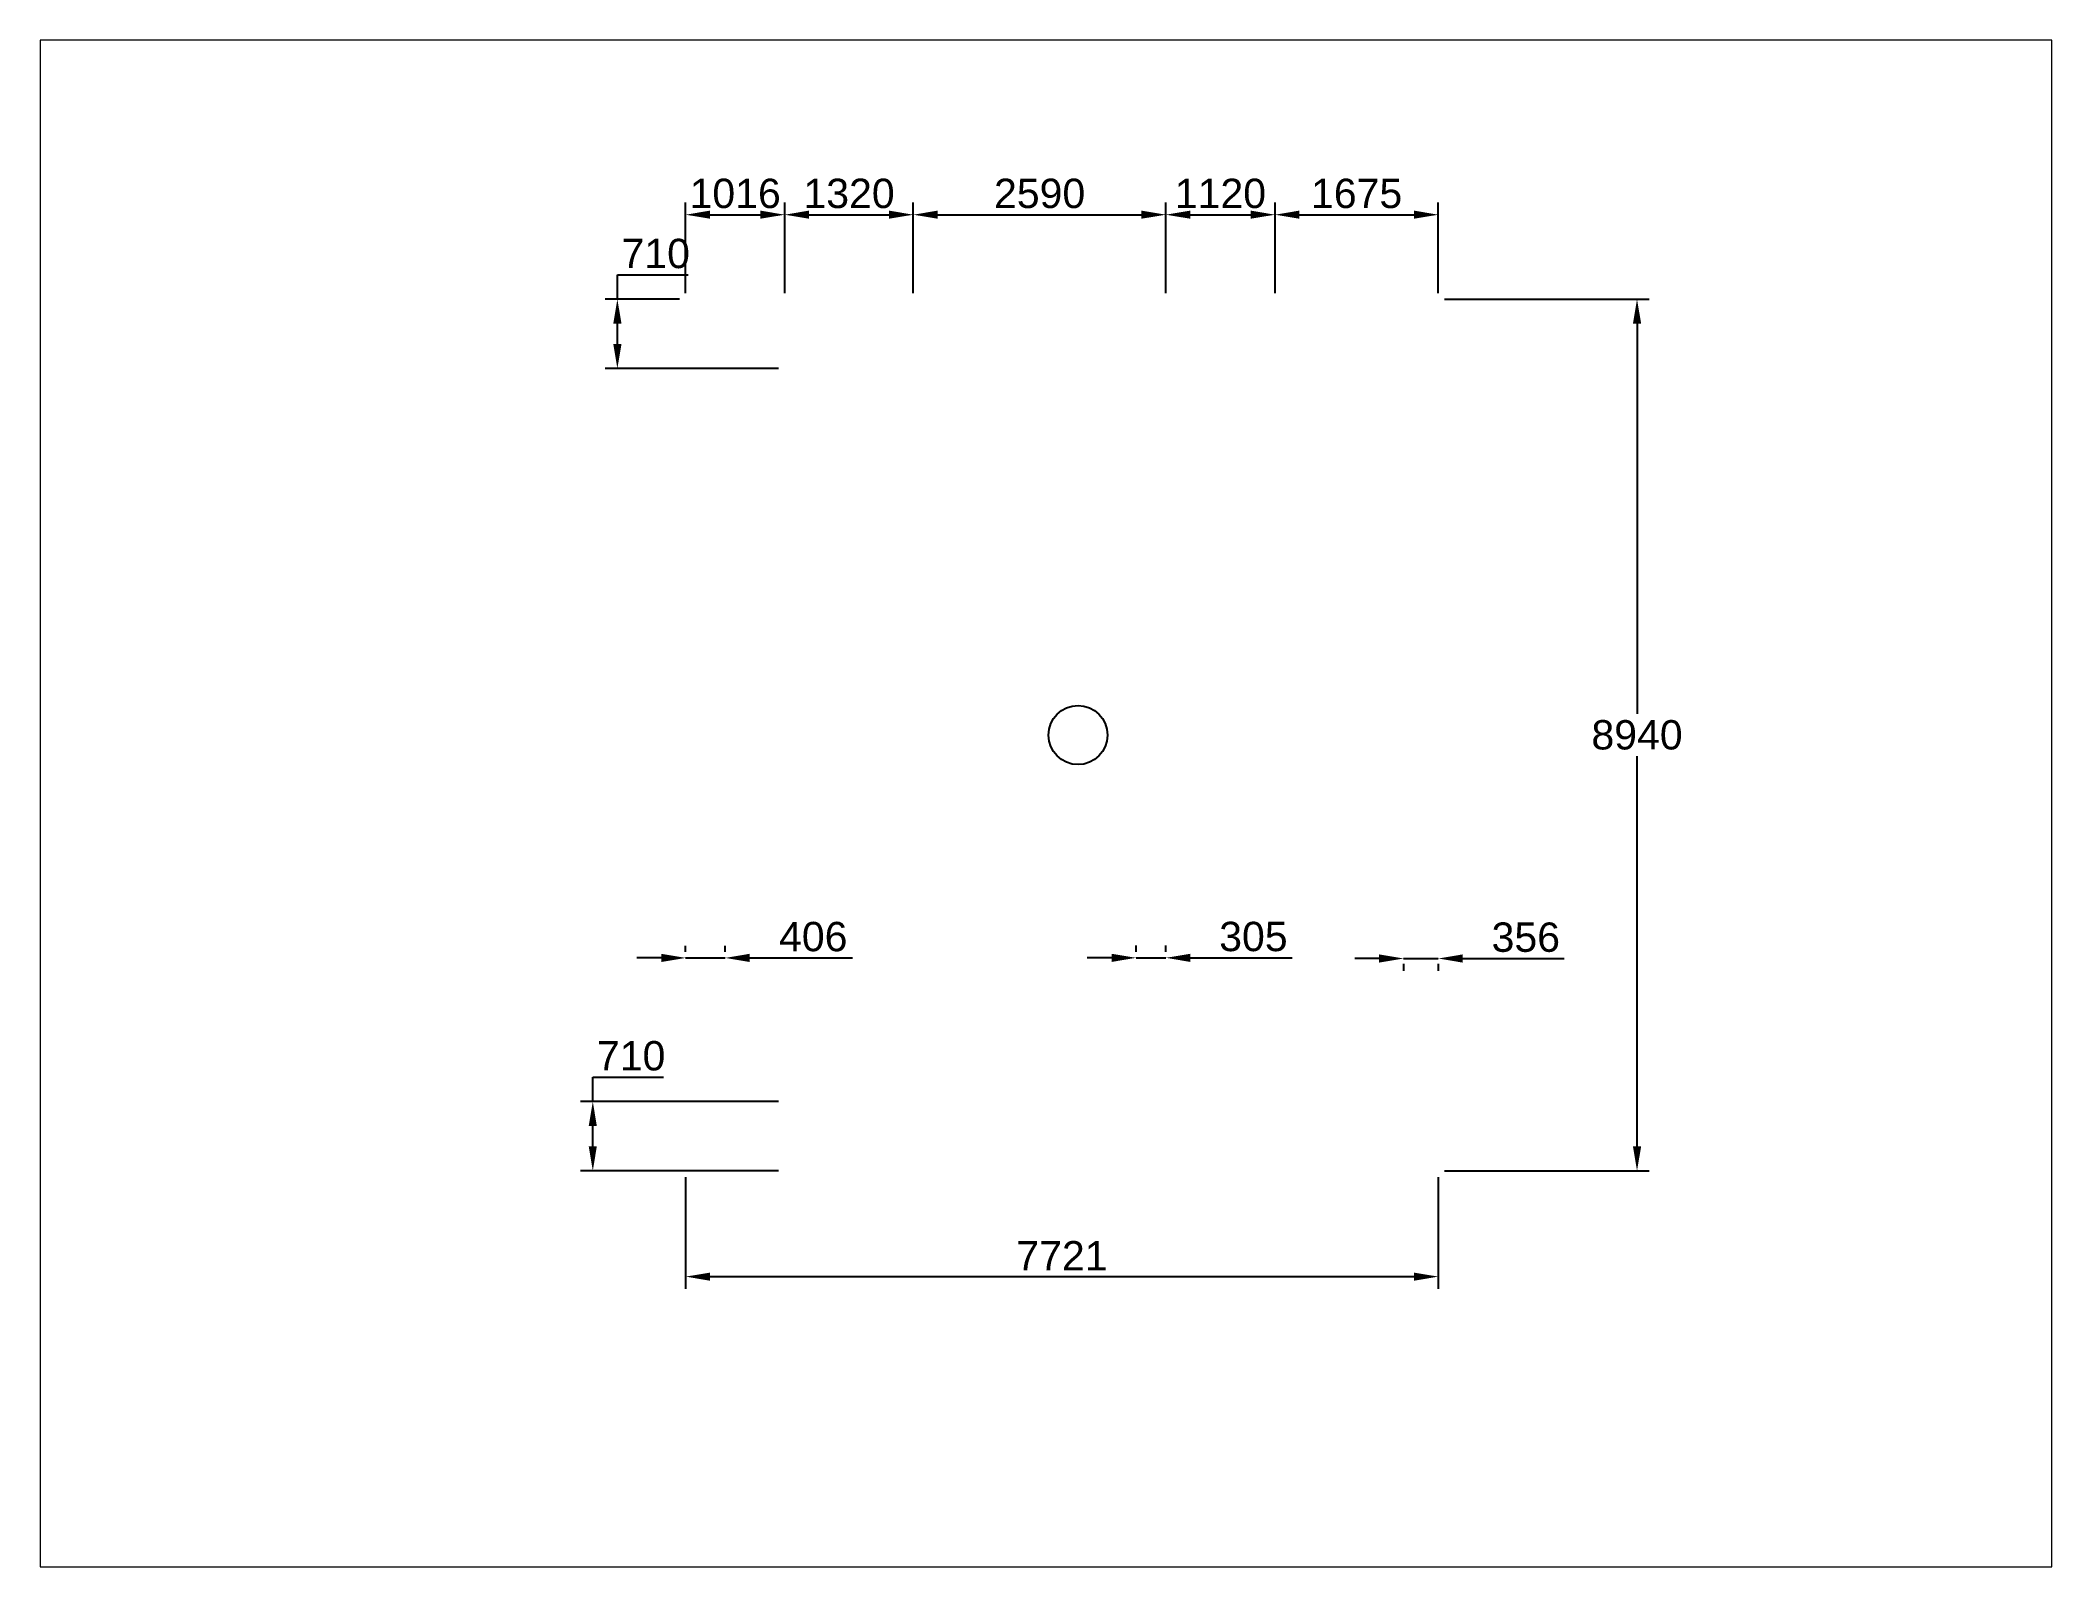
# Paper-space layout 'Layout2 (2)' of a CAD drawing. Header units: millimetres. Extents: x 26 to 231, y 20 to 176.
# The model-space entities are those that its viewports show. They can reach past a viewport. Long polylines and large blocks are cut down to what shows.
import ezdxf

# ---------------------------------------------------------------- set-up
doc = ezdxf.new("R2010")
doc.units = ezdxf.units.MM
doc.styles.get("Standard").update_dxf_attribs({"font": 'arial.ttf'})
doc.dimstyles.new('ISO-25', dxfattribs={"dimtxt": 3, "dimasz": 2.5, "dimexe": 1.25, "dimexo": 0.625, "dimtad": 1, "dimtih": 1, "dimtoh": 1, "dimdsep": 46, "dimtxsty": 'Standard', "dimcen": 2.5, "dimadec": 0, "dimazin": 0, "dimtfac": 1, "dimtmove": 0, "dimatfit": 3, "dimfxl": 1, "dimarcsym": 0})

# ---------------------------------------------------------------- blocks, each defined once
blk = doc.blocks.new('*D5')
at = {"color": 0, "lineweight": -2, "transparency": 16777216}
for p, q in [((91.67, 149.66), (91.67, 158.92)), ((101.79, 149.66), (101.79, 158.92)), ((94.17, 157.67), (99.29, 157.67))]:
    blk.add_line(p, q, dxfattribs=at)
at = {"color": 0, "transparency": 16777216}
for points in [[(94.17, 158.09), (94.17, 157.26), (91.67, 157.67)], [(99.29, 158.09), (99.29, 157.26), (101.79, 157.67)]]:
    blk.add_solid(points, dxfattribs=at)
at = {"layer": 'Defpoints', "color": 0, "transparency": 16777216}
for p in [(101.79, 157.67), (91.67, 149.04), (101.79, 149.04)]:
    blk.add_point(p, dxfattribs=at)
at = {"color": 0, "transparency": 16777216, "insert": (96.73, 159.83), "char_height": 3, "attachment_point": 5}
blk.add_mtext('1016', dxfattribs=at)
blk = doc.blocks.new('*D6')
at = {"color": 0, "lineweight": -2, "transparency": 16777216}
for p, q in [((101.79, 149.66), (101.79, 158.92)), ((114.94, 149.66), (114.94, 158.92)), ((104.29, 157.67), (112.44, 157.67))]:
    blk.add_line(p, q, dxfattribs=at)
at = {"color": 0, "transparency": 16777216}
for points in [[(104.29, 158.09), (104.29, 157.26), (101.79, 157.67)], [(112.44, 158.09), (112.44, 157.26), (114.94, 157.67)]]:
    blk.add_solid(points, dxfattribs=at)
at = {"layer": 'Defpoints', "color": 0, "transparency": 16777216}
for p in [(114.94, 157.67), (101.79, 149.04), (114.94, 149.04)]:
    blk.add_point(p, dxfattribs=at)
at = {"color": 0, "transparency": 16777216, "insert": (108.37, 159.83), "char_height": 3, "attachment_point": 5}
blk.add_mtext('1320', dxfattribs=at)
blk = doc.blocks.new('*D7')
at = {"color": 0, "lineweight": -2, "transparency": 16777216}
for p, q in [((114.94, 149.66), (114.94, 158.92)), ((140.75, 149.66), (140.75, 158.92)), ((117.44, 157.67), (138.25, 157.67))]:
    blk.add_line(p, q, dxfattribs=at)
at = {"color": 0, "transparency": 16777216}
for points in [[(117.44, 158.09), (117.44, 157.26), (114.94, 157.67)], [(138.25, 158.09), (138.25, 157.26), (140.75, 157.67)]]:
    blk.add_solid(points, dxfattribs=at)
at = {"layer": 'Defpoints', "color": 0, "transparency": 16777216}
for p in [(140.75, 157.67), (114.94, 149.04), (140.75, 149.04)]:
    blk.add_point(p, dxfattribs=at)
at = {"color": 0, "transparency": 16777216, "insert": (127.85, 159.83), "char_height": 3, "attachment_point": 5}
blk.add_mtext('2590', dxfattribs=at)
blk = doc.blocks.new('*D8')
at = {"color": 0, "lineweight": -2, "transparency": 16777216}
for p, q in [((140.75, 149.66), (140.75, 158.92)), ((151.91, 149.66), (151.91, 158.92)), ((143.25, 157.67), (149.41, 157.67))]:
    blk.add_line(p, q, dxfattribs=at)
at = {"color": 0, "transparency": 16777216}
for points in [[(143.25, 158.09), (143.25, 157.26), (140.75, 157.67)], [(149.41, 158.09), (149.41, 157.26), (151.91, 157.67)]]:
    blk.add_solid(points, dxfattribs=at)
at = {"layer": 'Defpoints', "color": 0, "transparency": 16777216}
for p in [(151.91, 157.67), (140.75, 149.04), (151.91, 149.04)]:
    blk.add_point(p, dxfattribs=at)
at = {"color": 0, "transparency": 16777216, "insert": (146.33, 159.83), "char_height": 3, "attachment_point": 5}
blk.add_mtext('1120', dxfattribs=at)
blk = doc.blocks.new('*D9')
at = {"color": 0, "lineweight": -2, "transparency": 16777216}
for p, q in [((151.91, 149.66), (151.91, 158.92)), ((168.6, 149.66), (168.6, 158.92)), ((154.41, 157.67), (166.1, 157.67))]:
    blk.add_line(p, q, dxfattribs=at)
at = {"color": 0, "transparency": 16777216}
for points in [[(154.41, 158.09), (154.41, 157.26), (151.91, 157.67)], [(166.1, 158.09), (166.1, 157.26), (168.6, 157.67)]]:
    blk.add_solid(points, dxfattribs=at)
at = {"layer": 'Defpoints', "color": 0, "transparency": 16777216}
for p in [(168.6, 157.67), (151.91, 149.04), (168.6, 149.04)]:
    blk.add_point(p, dxfattribs=at)
at = {"color": 0, "transparency": 16777216, "insert": (160.25, 159.83), "char_height": 3, "attachment_point": 5}
blk.add_mtext('1675', dxfattribs=at)
blk = doc.blocks.new('*D10')
at = {"color": 0, "lineweight": -2, "transparency": 16777216}
for p, q in [((169.22, 149.04), (190.16, 149.04)), ((188.91, 146.54), (188.91, 106.65)), ((188.91, 62.46), (188.91, 102.34)), ((169.22, 59.96), (190.16, 59.96))]:
    blk.add_line(p, q, dxfattribs=at)
at = {"color": 0, "transparency": 16777216}
for points in [[(188.49, 146.54), (189.33, 146.54), (188.91, 149.04)], [(188.49, 62.46), (189.33, 62.46), (188.91, 59.96)]]:
    blk.add_solid(points, dxfattribs=at)
at = {"layer": 'Defpoints', "color": 0, "transparency": 16777216}
for p in [(168.6, 149.04), (168.6, 59.96), (188.91, 59.96)]:
    blk.add_point(p, dxfattribs=at)
at = {"color": 0, "transparency": 16777216, "insert": (188.91, 104.5), "char_height": 3, "attachment_point": 5}
blk.add_mtext('8940', dxfattribs=at)
blk = doc.blocks.new('*D11')
at = {"color": 0, "lineweight": -2, "transparency": 16777216}
for p, q in [((91.67, 82.35), (91.67, 82.97)), ((95.71, 82.35), (95.71, 82.97)), ((89.17, 81.72), (86.67, 81.72)), ((91.67, 81.72), (95.71, 81.72)), ((98.21, 81.72), (108.71, 81.72))]:
    blk.add_line(p, q, dxfattribs=at)
at = {"color": 0, "transparency": 16777216}
for points in [[(89.17, 82.14), (89.17, 81.3), (91.67, 81.72)], [(98.21, 82.14), (98.21, 81.3), (95.71, 81.72)]]:
    blk.add_solid(points, dxfattribs=at)
at = {"layer": 'Defpoints', "color": 0, "transparency": 16777216}
for p in [(91.67, 81.72), (95.71, 81.72), (95.71, 81.72)]:
    blk.add_point(p, dxfattribs=at)
at = {"color": 0, "transparency": 16777216, "insert": (104.71, 83.88), "char_height": 3, "attachment_point": 5}
blk.add_mtext('406', dxfattribs=at)
blk = doc.blocks.new('*D12')
at = {"color": 0, "lineweight": -2, "transparency": 16777216}
for p, q in [((137.71, 82.35), (137.71, 82.98)), ((140.75, 82.35), (140.75, 82.98)), ((135.21, 81.73), (132.71, 81.73)), ((137.71, 81.73), (140.75, 81.73)), ((143.25, 81.73), (153.65, 81.73))]:
    blk.add_line(p, q, dxfattribs=at)
at = {"color": 0, "transparency": 16777216}
for points in [[(135.21, 82.14), (135.21, 81.31), (137.71, 81.73)], [(143.25, 82.14), (143.25, 81.31), (140.75, 81.73)]]:
    blk.add_solid(points, dxfattribs=at)
at = {"layer": 'Defpoints', "color": 0, "transparency": 16777216}
for p in [(137.71, 81.72), (140.75, 81.73), (140.75, 81.72)]:
    blk.add_point(p, dxfattribs=at)
at = {"color": 0, "transparency": 16777216, "insert": (149.7, 83.89), "char_height": 3, "attachment_point": 5}
blk.add_mtext('305', dxfattribs=at)
blk = doc.blocks.new('*D13')
at = {"color": 0, "lineweight": -2, "transparency": 16777216}
for p, q in [((162.55, 81.66), (160.05, 81.66)), ((165.05, 81.66), (168.6, 81.66)), ((165.05, 81.1), (165.05, 80.41)), ((168.6, 81.1), (168.6, 80.41)), ((171.1, 81.66), (181.47, 81.66))]:
    blk.add_line(p, q, dxfattribs=at)
at = {"color": 0, "transparency": 16777216}
for points in [[(162.55, 82.08), (162.55, 81.24), (165.05, 81.66)], [(171.1, 82.08), (171.1, 81.24), (168.6, 81.66)]]:
    blk.add_solid(points, dxfattribs=at)
at = {"layer": 'Defpoints', "color": 0, "transparency": 16777216}
for p in [(165.05, 81.73), (168.6, 81.73), (168.6, 81.66)]:
    blk.add_point(p, dxfattribs=at)
at = {"color": 0, "transparency": 16777216, "insert": (177.54, 83.82), "char_height": 3, "attachment_point": 5}
blk.add_mtext('356', dxfattribs=at)
blk = doc.blocks.new('*D15')
at = {"color": 0, "lineweight": -2, "transparency": 16777216}
for p, q in [((91.67, 59.33), (91.67, 47.9)), ((168.6, 59.33), (168.6, 47.9)), ((94.17, 49.15), (166.1, 49.15))]:
    blk.add_line(p, q, dxfattribs=at)
at = {"color": 0, "transparency": 16777216}
for points in [[(94.17, 49.56), (94.17, 48.73), (91.67, 49.15)], [(166.1, 49.56), (166.1, 48.73), (168.6, 49.15)]]:
    blk.add_solid(points, dxfattribs=at)
at = {"layer": 'Defpoints', "color": 0, "transparency": 16777216}
for p in [(91.67, 59.96), (168.6, 59.96), (168.6, 49.15)]:
    blk.add_point(p, dxfattribs=at)
at = {"color": 0, "transparency": 16777216, "insert": (130.13, 51.28), "char_height": 3, "attachment_point": 5}
blk.add_mtext('7721', dxfattribs=at)
blk = doc.blocks.new('*D17')
at = {"color": 0, "lineweight": -2, "transparency": 16777216}
for p, q in [((82.18, 67.04), (82.18, 69.54)), ((82.18, 69.54), (89.4, 69.54)), ((101.17, 67.04), (80.93, 67.04)), ((82.18, 62.46), (82.18, 64.54)), ((101.17, 59.96), (80.93, 59.96))]:
    blk.add_line(p, q, dxfattribs=at)
at = {"color": 0, "transparency": 16777216}
for points in [[(81.76, 64.54), (82.59, 64.54), (82.18, 67.04)], [(81.76, 62.46), (82.59, 62.46), (82.18, 59.96)]]:
    blk.add_solid(points, dxfattribs=at)
at = {"layer": 'Defpoints', "color": 0, "transparency": 16777216}
for p in [(82.18, 67.04), (101.79, 67.04), (101.79, 59.96)]:
    blk.add_point(p, dxfattribs=at)
at = {"color": 0, "transparency": 16777216, "insert": (86.1, 71.7), "char_height": 3, "attachment_point": 5}
blk.add_mtext('710', dxfattribs=at)
blk = doc.blocks.new('*D18')
at = {"color": 0, "lineweight": -2, "transparency": 16777216}
for p, q in [((84.69, 149.04), (84.69, 151.54)), ((84.69, 151.54), (91.91, 151.54)), ((91.04, 149.04), (83.44, 149.04)), ((84.69, 144.45), (84.69, 146.54)), ((101.17, 141.95), (83.44, 141.95))]:
    blk.add_line(p, q, dxfattribs=at)
at = {"color": 0, "transparency": 16777216}
for points in [[(84.27, 146.54), (85.11, 146.54), (84.69, 149.04)], [(84.27, 144.45), (85.11, 144.45), (84.69, 141.95)]]:
    blk.add_solid(points, dxfattribs=at)
at = {"layer": 'Defpoints', "color": 0, "transparency": 16777216}
for p in [(84.69, 149.04), (91.67, 149.04), (101.79, 141.95)]:
    blk.add_point(p, dxfattribs=at)
at = {"color": 0, "transparency": 16777216, "insert": (88.61, 153.69), "char_height": 3, "attachment_point": 5}
blk.add_mtext('710', dxfattribs=at)

msp = doc.modelspace()

# ---------------------------------------------------------------- linework, layer by layer
msp.add_circle((0, 0), 303)

psp = doc.layouts.new('Layout2 (2)')

# ---------------------------------------------------------------- dimensions: what is measured, and where the dimension line sits
for base, p1, p2, angle, override, picture, middle in [((101.790358, 157.673112), (91.667055, 149.035533), (101.790358, 149.035533), 180, {"dimlfac": -100.362501}, '*D5', (96.728707, 159.829831)), ((114.942681, 157.673112), (101.790358, 149.035533), (114.942681, 149.035533), 180, {"dimlfac": -100.362501, "dimtmove": 1}, '*D6', (108.36652, 159.830854)), ((140.749133, 157.673112), (114.942681, 149.035533), (140.749133, 149.035533), 180, {"dimlfac": -100.362501, "dimtmove": 1}, '*D7', (127.845907, 159.829831)), ((151.908679, 157.673112), (140.749133, 149.035533), (151.908679, 149.035533), 180, {"dimlfac": -100.362501, "dimtmove": 1}, '*D8', (146.328906, 159.829831)), ((168.59818, 157.673112), (151.908679, 149.035533), (168.59818, 149.035533), 180, {"dimlfac": -100.362501, "dimtmove": 1}, '*D9', (160.253429, 159.829831)), ((188.910707, 59.958438), (168.59818, 149.035533), (168.59818, 59.958438), 90, {"dimlfac": -100.362501}, '*D10', (188.910707, 104.496986)), ((140.749133, 81.727365), (137.710149, 81.720988), (140.749133, 81.720988), 180, {"dimlfac": -100.362501}, '*D12', (149.698485, 83.885107))]:
    dim = psp.add_linear_dim(base=base, p1=p1, p2=p2, angle=angle, dimstyle='ISO-25', override=override)
    dim.commit()
    dim.dimension.update_dxf_attribs({"geometry": picture, "text_midpoint": middle})
for base, p1, p2, picture, middle in [((84.691249, 149.035533), (101.790358, 141.951214), (91.667055, 149.035533), '*D18', (88.612975, 153.692252)), ((82.177674, 67.042757), (101.790358, 59.958438), (101.790358, 67.042757), '*D17', (86.0994, 71.699476))]:
    dim = psp.add_linear_dim(base=base, p1=p1, p2=p2, angle=270, text='710', dimstyle='ISO-25', override={"dimlfac": -100.362501})
    dim.commit()
    dim.dimension.update_dxf_attribs({"geometry": picture, "text_midpoint": middle})
for base, p1, p2, picture, middle in [((95.712391, 81.720988), (91.667055, 81.720988), (95.712391, 81.720988), '*D11', (104.710856, 83.877707)), ((168.59818, 81.659758), (165.051038, 81.727365), (168.59818, 81.727365), '*D13', (177.535253, 83.817501)), ((168.59818, 49.145405), (91.667055, 59.958438), (168.59818, 59.958438), '*D15', (130.132617, 51.276544))]:
    dim = psp.add_linear_dim(base=base, p1=p1, p2=p2, dimstyle='ISO-25', override={"dimlfac": -100.362501})
    dim.commit()
    dim.dimension.update_dxf_attribs({"geometry": picture, "text_midpoint": middle})

# ---------------------------------------------------------------- viewports
at = {"layer": '0', "view_target_point": (-328.453573, -701.688966)}
psp.add_viewport(center=(128.5, 97.5), size=(205.6, 156), view_center_point=(0, 0), view_height=15656.55012593, dxfattribs=at)

doc.saveas('drawing.dxf')
